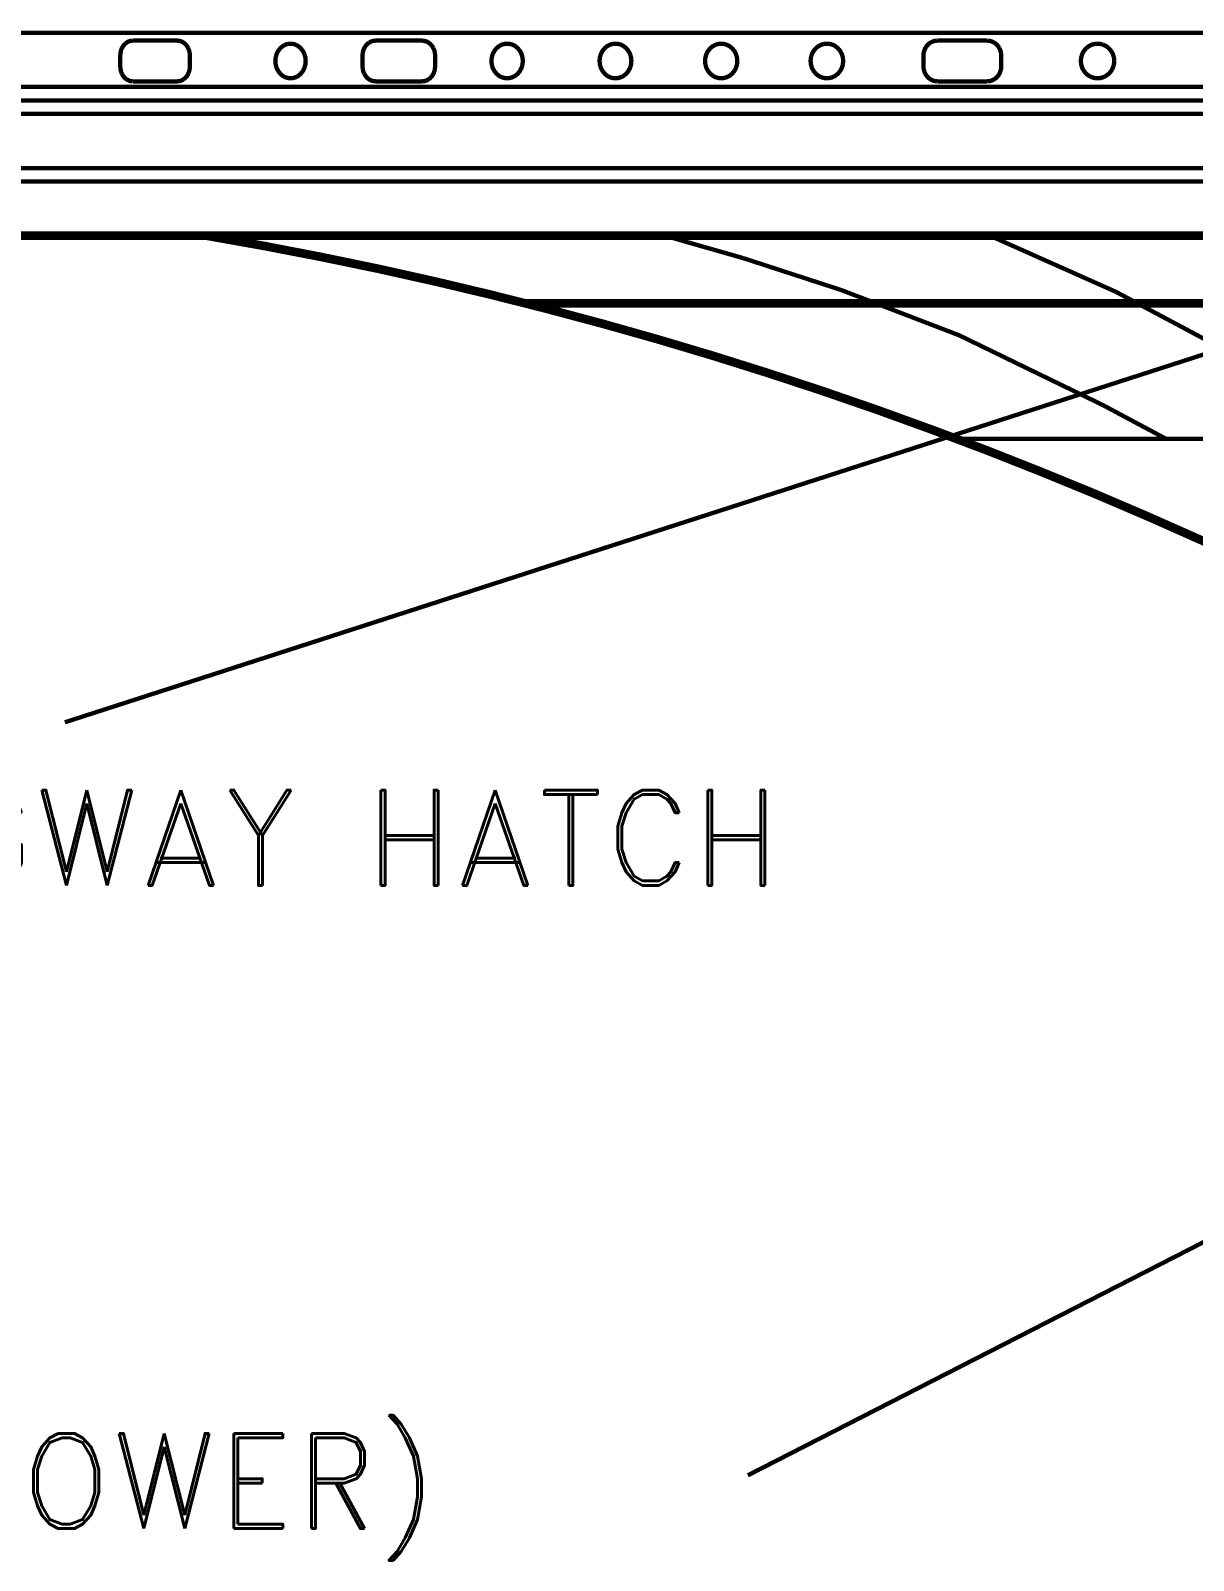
# Model space of a CAD drawing. Extents: x 0.8 to 42.3, y -0.1 to 32.5.
# Drawn here: x 18.782 to 20.503, y 7.001 to 9.266 of the extents above; entities that cross this region are included whole.
import ezdxf

# ---------------------------------------------------------------- set-up
doc = ezdxf.new("R2010")
doc.units = 0
doc.layers.add('SIDE', color=7, linetype='CONTINUOUS')
doc.styles.add('ROMANS', font='ROMAND')

msp = doc.modelspace()

# ---------------------------------------------------------------- linework, layer by layer
at = {"layer": 'SIDE'}
for points, const_width in [([(16.3383, 9.2628), (27.289, 9.2628)], 0.00641), ([(18.9146, 9.2294), (18.9149, 9.2332), (18.9157, 9.2369), (18.9171, 9.2403), (18.9189, 9.2434), (18.9213, 9.2461), (18.9239, 9.2483), (18.9269, 9.2499), (18.93, 9.2509), (18.9332, 9.2512)], 0.00641), ([(18.9146, 9.2294), (18.9149, 9.2332), (18.9157, 9.2369), (18.9171, 9.2403), (18.9189, 9.2434), (18.9213, 9.2461), (18.9239, 9.2483), (18.9269, 9.2499), (18.93, 9.2509), (18.9332, 9.2512)], 0.00641), ([(18.9989, 9.2512), (18.9332, 9.2512)], 0.00641), ([(18.9989, 9.2512), (18.9332, 9.2512)], 0.00641), ([(19.015, 9.2403), (19.0132, 9.2434), (19.0109, 9.2461), (19.0082, 9.2483), (19.0053, 9.2499), (19.0022, 9.2509), (18.9989, 9.2512)], 0.00641), ([(19.015, 9.2403), (19.0132, 9.2434), (19.0109, 9.2461), (19.0082, 9.2483), (19.0053, 9.2499), (19.0022, 9.2509), (18.9989, 9.2512)], 0.00641), ([(19.015, 9.2403), (19.0164, 9.2369), (19.0173, 9.2332), (19.0176, 9.2294), (19.0176, 9.2127)], 0.00641), ([(19.015, 9.2403), (19.0164, 9.2369), (19.0173, 9.2332), (19.0176, 9.2294)], 0.00641), ([(19.1442, 9.2211), (19.1447, 9.2264), (19.1461, 9.2315), (19.1485, 9.2361), (19.1516, 9.2401), (19.1554, 9.2433), (19.1597, 9.2455), (19.1643, 9.2466), (19.169, 9.2466), (19.1735, 9.2455), (19.1778, 9.2433), (19.1816, 9.2401), (19.1848, 9.2361), (19.1871, 9.2315), (19.1886, 9.2264), (19.1891, 9.2211), (19.1886, 9.2157), (19.1871, 9.2106), (19.1848, 9.206), (19.1816, 9.202), (19.1778, 9.1988), (19.1735, 9.1967), (19.169, 9.1955), (19.1643, 9.1955), (19.1597, 9.1967), (19.1554, 9.1988), (19.1516, 9.202), (19.1485, 9.206), (19.1461, 9.2106), (19.1447, 9.2157), (19.1442, 9.2211)], 0.00641), ([(19.1442, 9.2211), (19.1447, 9.2264), (19.1461, 9.2315), (19.1485, 9.2361), (19.1516, 9.2401), (19.1554, 9.2433), (19.1597, 9.2455), (19.1643, 9.2466), (19.169, 9.2466), (19.1735, 9.2455), (19.1778, 9.2433), (19.1816, 9.2401), (19.1848, 9.2361), (19.1871, 9.2315), (19.1886, 9.2264), (19.1891, 9.2211), (19.1886, 9.2157), (19.1871, 9.2106), (19.1848, 9.206), (19.1816, 9.202), (19.1778, 9.1988), (19.1735, 9.1967), (19.169, 9.1955), (19.1643, 9.1955), (19.1597, 9.1967), (19.1554, 9.1988), (19.1516, 9.202), (19.1485, 9.206), (19.1461, 9.2106), (19.1447, 9.2157), (19.1442, 9.2211)], 0.00641), ([(19.283, 9.2483), (19.2802, 9.2461), (19.2778, 9.2434), (19.2759, 9.2403), (19.2744, 9.2369), (19.2736, 9.2332), (19.2733, 9.2294)], 0.00641), ([(19.283, 9.2483), (19.2802, 9.2461), (19.2778, 9.2434), (19.2759, 9.2403), (19.2744, 9.2369), (19.2736, 9.2332), (19.2733, 9.2294)], 0.00641), ([(19.283, 9.2483), (19.2861, 9.2499), (19.2893, 9.2509), (19.2927, 9.2512)], 0.00641), ([(19.283, 9.2483), (19.2861, 9.2499), (19.2893, 9.2509), (19.2927, 9.2512)], 0.00641), ([(19.3613, 9.2512), (19.2927, 9.2512)], 0.00641), ([(19.3613, 9.2512), (19.2927, 9.2512)], 0.00641), ([(19.3781, 9.2403), (19.3761, 9.2434), (19.3737, 9.2461), (19.371, 9.2483), (19.3679, 9.2499), (19.3646, 9.2509), (19.3613, 9.2512)], 0.00641), ([(19.3781, 9.2403), (19.3761, 9.2434), (19.3737, 9.2461), (19.371, 9.2483), (19.3679, 9.2499), (19.3646, 9.2509), (19.3613, 9.2512)], 0.00641), ([(19.3781, 9.2403), (19.3795, 9.2369), (19.3804, 9.2332), (19.3807, 9.2294)], 0.00641), ([(19.3781, 9.2403), (19.3795, 9.2369), (19.3804, 9.2332), (19.3807, 9.2294)], 0.00641), ([(19.4641, 9.2211), (19.4646, 9.2264), (19.4661, 9.2315), (19.4686, 9.2361), (19.4718, 9.2401), (19.4757, 9.2433), (19.4802, 9.2455), (19.4849, 9.2466), (19.4898, 9.2466), (19.4945, 9.2455), (19.499, 9.2433), (19.5029, 9.2401), (19.5062, 9.2361), (19.5086, 9.2315), (19.5101, 9.2264), (19.5106, 9.2211), (19.5101, 9.2157), (19.5086, 9.2106), (19.5062, 9.206), (19.5029, 9.202), (19.499, 9.1988), (19.4945, 9.1967), (19.4898, 9.1955), (19.4849, 9.1955), (19.4802, 9.1967), (19.4757, 9.1988), (19.4718, 9.202), (19.4686, 9.206), (19.4661, 9.2106), (19.4646, 9.2157), (19.4641, 9.2211)], 0.00641), ([(19.4641, 9.2211), (19.4646, 9.2264), (19.4661, 9.2315), (19.4686, 9.2361), (19.4718, 9.2401), (19.4757, 9.2433), (19.4802, 9.2455), (19.4849, 9.2466), (19.4898, 9.2466), (19.4945, 9.2455), (19.499, 9.2433), (19.5029, 9.2401), (19.5062, 9.2361), (19.5086, 9.2315), (19.5101, 9.2264), (19.5106, 9.2211), (19.5101, 9.2157), (19.5086, 9.2106), (19.5062, 9.206), (19.5029, 9.202), (19.499, 9.1988), (19.4945, 9.1967), (19.4898, 9.1955), (19.4849, 9.1955), (19.4802, 9.1967), (19.4757, 9.1988), (19.4718, 9.202), (19.4686, 9.206), (19.4661, 9.2106), (19.4646, 9.2157), (19.4641, 9.2211)], 0.00641), ([(19.6242, 9.2211), (19.6247, 9.2264), (19.6262, 9.2315), (19.6287, 9.2361), (19.632, 9.2401), (19.6359, 9.2433), (19.6404, 9.2455), (19.6453, 9.2466), (19.6502, 9.2466), (19.655, 9.2455), (19.6595, 9.2433), (19.6635, 9.2401), (19.6668, 9.2361), (19.6693, 9.2315), (19.6708, 9.2264), (19.6713, 9.2211), (19.6708, 9.2157), (19.6693, 9.2106), (19.6668, 9.206), (19.6635, 9.202), (19.6595, 9.1988), (19.655, 9.1967), (19.6502, 9.1955), (19.6453, 9.1955), (19.6404, 9.1967), (19.6359, 9.1988), (19.632, 9.202), (19.6287, 9.206), (19.6262, 9.2106), (19.6247, 9.2157), (19.6242, 9.2211)], 0.00641), ([(19.6242, 9.2211), (19.6247, 9.2264), (19.6262, 9.2315), (19.6287, 9.2361), (19.632, 9.2401), (19.6359, 9.2433), (19.6404, 9.2455), (19.6453, 9.2466), (19.6502, 9.2466), (19.655, 9.2455), (19.6595, 9.2433), (19.6635, 9.2401), (19.6668, 9.2361), (19.6693, 9.2315), (19.6708, 9.2264), (19.6713, 9.2211), (19.6708, 9.2157), (19.6693, 9.2106), (19.6668, 9.206), (19.6635, 9.202), (19.6595, 9.1988), (19.655, 9.1967), (19.6502, 9.1955), (19.6453, 9.1955), (19.6404, 9.1967), (19.6359, 9.1988), (19.632, 9.202), (19.6287, 9.206), (19.6262, 9.2106), (19.6247, 9.2157), (19.6242, 9.2211)], 0.00641), ([(19.7804, 9.2211), (19.7809, 9.2264), (19.7825, 9.2315), (19.7849, 9.2361), (19.7883, 9.2401), (19.7923, 9.2433), (19.7969, 9.2455), (19.8018, 9.2466), (19.8068, 9.2466), (19.8116, 9.2455), (19.8162, 9.2433), (19.8202, 9.2401), (19.8236, 9.2361), (19.8261, 9.2315), (19.8276, 9.2264), (19.8281, 9.2211), (19.8276, 9.2157), (19.8261, 9.2106), (19.8236, 9.206), (19.8202, 9.202), (19.8162, 9.1988), (19.8116, 9.1967), (19.8068, 9.1955), (19.8018, 9.1955), (19.7969, 9.1967), (19.7923, 9.1988), (19.7883, 9.202), (19.7849, 9.206), (19.7825, 9.2106), (19.7809, 9.2157), (19.7804, 9.2211)], 0.00641), ([(19.7804, 9.2211), (19.7809, 9.2264), (19.7825, 9.2315), (19.7849, 9.2361), (19.7883, 9.2401), (19.7923, 9.2433), (19.7969, 9.2455), (19.8018, 9.2466), (19.8068, 9.2466), (19.8116, 9.2455), (19.8162, 9.2433), (19.8202, 9.2401), (19.8236, 9.2361), (19.8261, 9.2315), (19.8276, 9.2264), (19.8281, 9.2211), (19.8276, 9.2157), (19.8261, 9.2106), (19.8236, 9.206), (19.8202, 9.202), (19.8162, 9.1988), (19.8116, 9.1967), (19.8068, 9.1955), (19.8018, 9.1955), (19.7969, 9.1967), (19.7923, 9.1988), (19.7883, 9.202), (19.7849, 9.206), (19.7825, 9.2106), (19.7809, 9.2157), (19.7804, 9.2211)], 0.00641), ([(19.9366, 9.2211), (19.9372, 9.2264), (19.9387, 9.2315), (19.9412, 9.2361), (19.9446, 9.2401), (19.9487, 9.2433), (19.9533, 9.2455), (19.9583, 9.2466), (19.9633, 9.2466), (19.9682, 9.2455), (19.9728, 9.2433), (19.9769, 9.2401), (19.9803, 9.2361), (19.9828, 9.2315), (19.9844, 9.2264), (19.9849, 9.2211), (19.9844, 9.2157), (19.9828, 9.2106), (19.9803, 9.206), (19.9769, 9.202), (19.9728, 9.1988), (19.9682, 9.1967), (19.9633, 9.1955), (19.9583, 9.1955), (19.9533, 9.1967), (19.9487, 9.1988), (19.9446, 9.202), (19.9412, 9.206), (19.9387, 9.2106), (19.9372, 9.2157), (19.9366, 9.2211)], 0.00641), ([(19.9366, 9.2211), (19.9372, 9.2264), (19.9387, 9.2315), (19.9412, 9.2361), (19.9446, 9.2401), (19.9487, 9.2433), (19.9533, 9.2455), (19.9583, 9.2466), (19.9633, 9.2466), (19.9682, 9.2455), (19.9728, 9.2433), (19.9769, 9.2401), (19.9803, 9.2361), (19.9828, 9.2315), (19.9844, 9.2264), (19.9849, 9.2211), (19.9844, 9.2157), (19.9828, 9.2106), (19.9803, 9.206), (19.9769, 9.202), (19.9728, 9.1988), (19.9682, 9.1967), (19.9633, 9.1955), (19.9583, 9.1955), (19.9533, 9.1967), (19.9487, 9.1988), (19.9446, 9.202), (19.9412, 9.206), (19.9387, 9.2106), (19.9372, 9.2157), (19.9366, 9.2211)], 0.00641), ([(20.1038, 9.2294), (20.1041, 9.2332), (20.1051, 9.2369), (20.1066, 9.2403), (20.1087, 9.2434), (20.1112, 9.2461), (20.1142, 9.2483), (20.1175, 9.2499), (20.121, 9.2509), (20.1246, 9.2512)], 0.00641), ([(20.1038, 9.2294), (20.1041, 9.2332), (20.1051, 9.2369), (20.1066, 9.2403), (20.1087, 9.2434), (20.1112, 9.2461), (20.1142, 9.2483), (20.1175, 9.2499), (20.121, 9.2509), (20.1246, 9.2512)], 0.00641), ([(20.198, 9.2512), (20.1246, 9.2512)], 0.00641), ([(20.198, 9.2512), (20.1246, 9.2512)], 0.00641), ([(20.216, 9.2403), (20.2139, 9.2434), (20.2114, 9.2461), (20.2084, 9.2483), (20.2051, 9.2499), (20.2016, 9.2509), (20.198, 9.2512)], 0.00641), ([(20.216, 9.2403), (20.2139, 9.2434), (20.2114, 9.2461), (20.2084, 9.2483), (20.2051, 9.2499), (20.2016, 9.2509), (20.198, 9.2512)], 0.00641), ([(20.216, 9.2403), (20.2175, 9.2369), (20.2185, 9.2332), (20.2188, 9.2294), (20.2188, 9.2127)], 0.00641), ([(20.216, 9.2403), (20.2175, 9.2369), (20.2185, 9.2332), (20.2188, 9.2294), (20.2188, 9.2127)], 0.00641), ([(20.3691, 9.2455), (20.364, 9.2466), (20.3589, 9.2466), (20.3538, 9.2455), (20.3491, 9.2433), (20.3449, 9.2401), (20.3414, 9.2361), (20.3388, 9.2315), (20.3373, 9.2264), (20.3367, 9.2211), (20.3373, 9.2157), (20.3388, 9.2106), (20.3414, 9.206), (20.3449, 9.202), (20.3491, 9.1988), (20.3538, 9.1967), (20.3589, 9.1955), (20.364, 9.1955), (20.3691, 9.1967), (20.3738, 9.1988), (20.378, 9.202), (20.3815, 9.206), (20.3841, 9.2106), (20.3857, 9.2157), (20.3862, 9.2211)], 0.00641), ([(20.3691, 9.2455), (20.364, 9.2466), (20.3589, 9.2466), (20.3538, 9.2455), (20.3491, 9.2433), (20.3449, 9.2401), (20.3414, 9.2361), (20.3388, 9.2315), (20.3373, 9.2264), (20.3367, 9.2211), (20.3373, 9.2157), (20.3388, 9.2106), (20.3414, 9.206), (20.3449, 9.202), (20.3491, 9.1988), (20.3538, 9.1967), (20.3589, 9.1955), (20.364, 9.1955), (20.3691, 9.1967), (20.3738, 9.1988), (20.378, 9.202), (20.3815, 9.206), (20.3841, 9.2106), (20.3857, 9.2157), (20.3862, 9.2211)], 0.00641), ([(20.3691, 9.2455), (20.3738, 9.2433), (20.378, 9.2401), (20.3815, 9.2361), (20.3841, 9.2315), (20.3857, 9.2264), (20.3862, 9.2211)], 0.00641), ([(20.3691, 9.2455), (20.3738, 9.2433), (20.378, 9.2401), (20.3815, 9.2361), (20.3841, 9.2315), (20.3857, 9.2264), (20.3862, 9.2211)], 0.00641), ([(18.9146, 9.2127), (18.9146, 9.2294)], 0.00641), ([(18.9146, 9.2294), (18.9146, 9.2127)], 0.00641), ([(19.0176, 9.2127), (19.0176, 9.2294)], 0.00641), ([(19.2733, 9.2294), (19.2733, 9.2127)], 0.00641), ([(19.2733, 9.2294), (19.2733, 9.2127)], 0.00641), ([(19.3807, 9.2127), (19.3807, 9.2294)], 0.00641), ([(19.3807, 9.2127), (19.3807, 9.2294)], 0.00641), ([(20.1038, 9.2127), (20.1038, 9.2294)], 0.00641), ([(20.1038, 9.2127), (20.1038, 9.2294)], 0.00641), ([(18.9171, 9.2018), (18.9157, 9.2053), (18.9149, 9.2089), (18.9146, 9.2127)], 0.00641), ([(18.9171, 9.2018), (18.9157, 9.2053), (18.9149, 9.2089), (18.9146, 9.2127)], 0.00641), ([(18.9171, 9.2018), (18.9189, 9.1987), (18.9213, 9.196), (18.9239, 9.1938), (18.9269, 9.1922), (18.93, 9.1912), (18.9332, 9.1909)], 0.00641), ([(18.9171, 9.2018), (18.9189, 9.1987), (18.9213, 9.196), (18.9239, 9.1938), (18.9269, 9.1922), (18.93, 9.1912), (18.9332, 9.1909)], 0.00641), ([(19.0082, 9.1938), (19.0053, 9.1922), (19.0022, 9.1912), (18.9989, 9.1909)], 0.00641), ([(19.0082, 9.1938), (19.0053, 9.1922), (19.0022, 9.1912), (18.9989, 9.1909)], 0.00641), ([(19.0082, 9.1938), (19.0109, 9.196), (19.0132, 9.1987), (19.015, 9.2018), (19.0164, 9.2053), (19.0173, 9.2089), (19.0176, 9.2127)], 0.00641), ([(19.0082, 9.1938), (19.0109, 9.196), (19.0132, 9.1987), (19.015, 9.2018), (19.0164, 9.2053), (19.0173, 9.2089), (19.0176, 9.2127)], 0.00641), ([(19.2759, 9.2018), (19.2744, 9.2053), (19.2736, 9.2089), (19.2733, 9.2127)], 0.00641), ([(19.2759, 9.2018), (19.2744, 9.2053), (19.2736, 9.2089), (19.2733, 9.2127)], 0.00641), ([(19.2759, 9.2018), (19.2778, 9.1987), (19.2802, 9.196), (19.283, 9.1938), (19.2861, 9.1922), (19.2893, 9.1912), (19.2927, 9.1909)], 0.00641), ([(19.2759, 9.2018), (19.2778, 9.1987), (19.2802, 9.196), (19.283, 9.1938), (19.2861, 9.1922), (19.2893, 9.1912), (19.2927, 9.1909)], 0.00641), ([(19.371, 9.1938), (19.3679, 9.1922), (19.3646, 9.1912), (19.3613, 9.1909)], 0.00641), ([(19.371, 9.1938), (19.3679, 9.1922), (19.3646, 9.1912), (19.3613, 9.1909)], 0.00641), ([(19.371, 9.1938), (19.3737, 9.196), (19.3761, 9.1987), (19.3781, 9.2018), (19.3795, 9.2053), (19.3804, 9.2089), (19.3807, 9.2127)], 0.00641), ([(19.371, 9.1938), (19.3737, 9.196), (19.3761, 9.1987), (19.3781, 9.2018), (19.3795, 9.2053), (19.3804, 9.2089), (19.3807, 9.2127)], 0.00641), ([(20.1066, 9.2018), (20.1051, 9.2053), (20.1041, 9.2089), (20.1038, 9.2127)], 0.00641), ([(20.1066, 9.2018), (20.1051, 9.2053), (20.1041, 9.2089), (20.1038, 9.2127)], 0.00641), ([(20.1066, 9.2018), (20.1087, 9.1987), (20.1112, 9.196), (20.1142, 9.1938), (20.1175, 9.1922), (20.121, 9.1912), (20.1246, 9.1909)], 0.00641), ([(20.1066, 9.2018), (20.1087, 9.1987), (20.1112, 9.196), (20.1142, 9.1938), (20.1175, 9.1922), (20.121, 9.1912), (20.1246, 9.1909)], 0.00641), ([(20.2084, 9.1938), (20.2051, 9.1922), (20.2016, 9.1912), (20.198, 9.1909)], 0.00641), ([(20.2084, 9.1938), (20.2051, 9.1922), (20.2016, 9.1912), (20.198, 9.1909)], 0.00641), ([(20.2084, 9.1938), (20.2114, 9.196), (20.2139, 9.1987), (20.216, 9.2018), (20.2175, 9.2053), (20.2185, 9.2089), (20.2188, 9.2127)], 0.00641), ([(20.2084, 9.1938), (20.2114, 9.196), (20.2139, 9.1987), (20.216, 9.2018), (20.2175, 9.2053), (20.2185, 9.2089), (20.2188, 9.2127)], 0.00641), ([(16.3583, 9.1827), (21.5856, 9.1827)], 0.00641), ([(21.7093, 9.1712), (18.8325, 8.2418)], 0.00641), ([(18.9332, 9.1909), (18.9989, 9.1909)], 0.00641), ([(18.9332, 9.1909), (18.9989, 9.1909)], 0.00641), ([(19.2927, 9.1909), (19.3613, 9.1909)], 0.00641), ([(19.2927, 9.1909), (19.3613, 9.1909)], 0.00641), ([(20.1246, 9.1909), (20.198, 9.1909)], 0.00641), ([(20.1246, 9.1909), (20.198, 9.1909)], 0.00641), ([(21.5856, 9.1626), (16.3633, 9.1626)], 0.00641), ([(21.5856, 9.1426), (16.3683, 9.1426)], 0.00641), ([(16.3896, 9.0624), (27.2969, 9.0624)], 0.00641), ([(27.3, 9.0424), (16.401, 9.0424)], 0.00641), ([(16.5399, 8.9622), (19.0429, 8.9622)], 0.0128), ([(19.5455, 8.8542), (19.4624, 8.8752), (19.379, 8.895), (19.2954, 8.9136), (19.2114, 8.931), (19.1273, 8.9472), (19.0429, 8.9622)], 0.0128), ([(24.5694, 8.9622), (19.0429, 8.9622)], 0.0128), ([(19.8363, 8.9293), (19.7212, 8.9622)], 0.00641), ([(20.3885, 8.8793), (20.2024, 8.9622)], 0.00641), ([(19.8363, 8.9293), (19.9817, 8.882), (20.1567, 8.8148), (20.37, 8.7112), (20.463, 8.6615)], 0.00641), ([(20.3885, 8.8793), (20.5827, 8.7757), (20.8038, 8.6294)], 0.00641), ([(24.097, 8.862), (19.5152, 8.862)], 0.0128), ([(19.5455, 8.8542), (19.6283, 8.8321), (19.7108, 8.8088), (19.7929, 8.7843), (19.8747, 8.7586), (19.9561, 8.7318), (20.0371, 8.7038), (20.1177, 8.6746), (20.1979, 8.6444), (20.2776, 8.6129), (20.3569, 8.5804), (20.4357, 8.5467), (20.5141, 8.5119), (20.5919, 8.476), (20.6692, 8.439), (20.7459, 8.4009)], 0.0128), ([(20.7588, 8.6615), (20.1529, 8.6615)], 0.00641), ([(21.783, 8.1193), (19.8438, 7.1268)], 0.00641)]:
    msp.add_lwpolyline(points, dxfattribs=dict(at, const_width=const_width))

# ---------------------------------------------------------------- texts
at = {"layer": 'SIDE', "style": 'ROMANS'}
for s, p in [('MAIN GANGWAY HATCH', (17.7279, 8.0004)), ('NAVIGATIONAL DOME (LOWER)', (16.5422, 7.0478))]:
    msp.add_text(s, height=0.14113, dxfattribs=at).set_placement(p)

doc.saveas('drawing.dxf')
